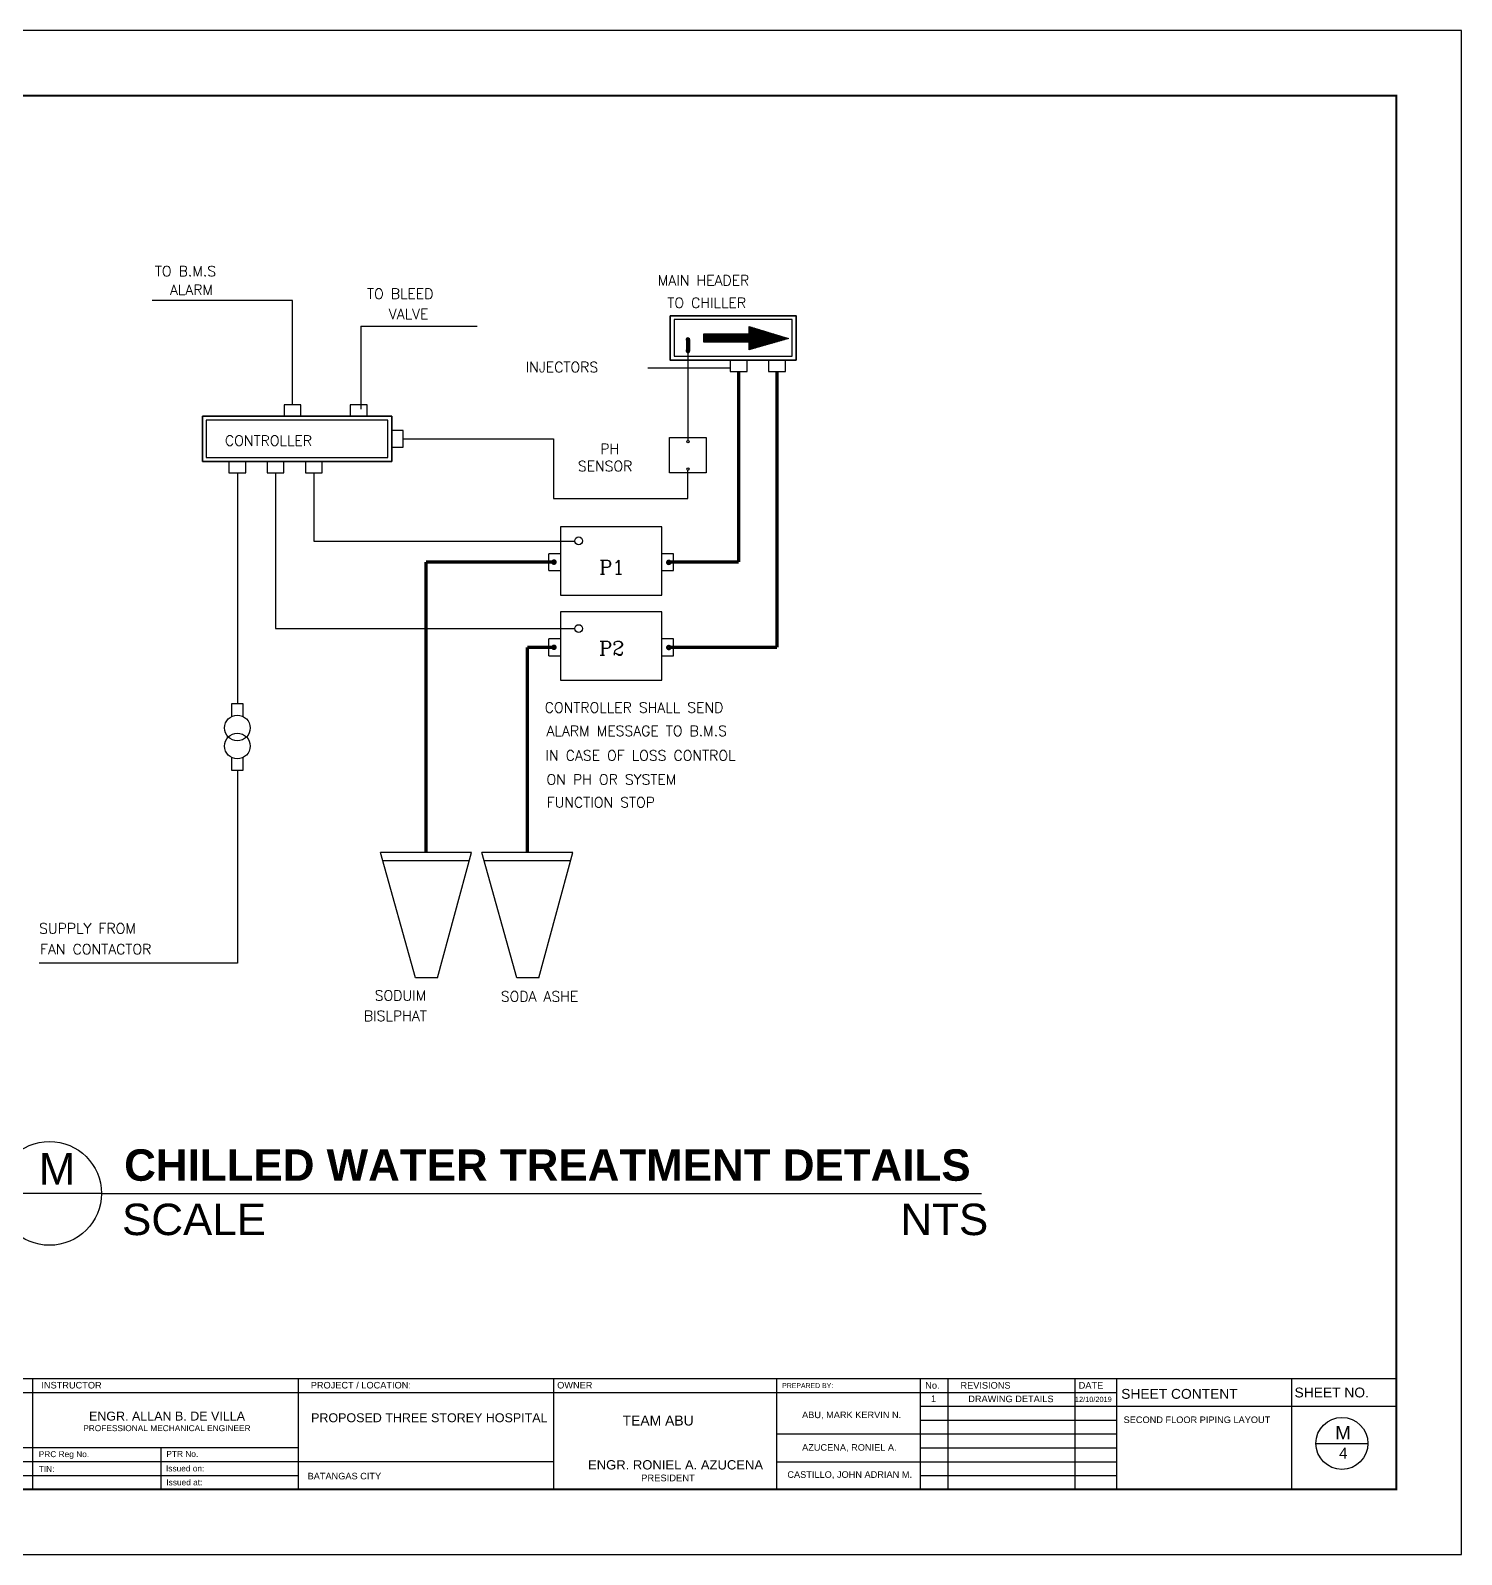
# Model space of a CAD drawing. Header units: millimetres. Extents: x 0 to 27402, y -2 to 21839.
# Drawn here: x 147 to 213.1, y -1.4 to 69 of the extents above; entities that cross this region are included whole.
import ezdxf

# ---------------------------------------------------------------- set-up
doc = ezdxf.new("R2010")
doc.units = ezdxf.units.MM
doc.linetypes.add('CENTER', pattern=[50.8, 31.75, -6.35, 6.35, -6.35])
for name, color, linetype in [('.1', 1, 'Continuous'), ('CENTER', 1, 'CENTER'), ('DUCT', 7, 'Continuous'), ('SHEET', 3, 'Continuous'), ('text', 7, 'Continuous')]:
    doc.layers.add(name, color=color, linetype=linetype)
for name, color, linetype, lineweight in [('2', 2, 'Continuous', 25), ('3', 3, 'Continuous', 25), ('5', 5, 'Continuous', 35), ('WALL', 4, 'Continuous', 30)]:
    doc.layers.add(name, color=color, linetype=linetype, lineweight=lineweight)
doc.styles.add('arial', font='arial.ttf')
doc.styles.add('ROMANT', font='romanc.shx')

# ---------------------------------------------------------------- blocks, each defined once
blk = doc.blocks.new('*X9')
at = {"color": 0}
for p, q in [((-51739.257, 41662.372), (-51739.238, 41662.39)), ((-51738.742, 41661.869), (-51739.257, 41662.384)), ((-51739.257, 41662.336), (-51739.212, 41662.382)), ((-51739.257, 41662.301), (-51739.185, 41662.373)), ((-51739.257, 41662.265), (-51739.158, 41662.365)), ((-51739.257, 41662.23), (-51739.131, 41662.357)), ((-51738.769, 41661.861), (-51739.257, 41662.349)), ((-51739.257, 41662.195), (-51739.104, 41662.348)), ((-51739.257, 41662.159), (-51739.077, 41662.34)), ((-51739.257, 41662.124), (-51739.05, 41662.331)), ((-51739.257, 41662.089), (-51739.023, 41662.323)), ((-51739.257, 41662.053), (-51738.996, 41662.315)), ((-51738.797, 41661.853), (-51739.257, 41662.314)), ((-51739.257, 41662.018), (-51738.969, 41662.306)), ((-51738.714, 41661.877), (-51739.223, 41662.385)), ((-51738.687, 41661.885), (-51739.171, 41662.369)), ((-51738.659, 41661.893), (-51739.12, 41662.353)), ((-51738.632, 41661.9), (-51739.069, 41662.337)), ((-51738.604, 41661.908), (-51739.017, 41662.321)), ((-51738.577, 41661.916), (-51738.966, 41662.306)), ((-51740.558, 41661.955), (-51740.343, 41662.17)), ((-51740.558, 41661.99), (-51740.378, 41662.17)), ((-51740.558, 41662.026), (-51740.414, 41662.17)), ((-51740.558, 41662.061), (-51740.449, 41662.17)), ((-51740.558, 41662.096), (-51740.484, 41662.17)), ((-51740.558, 41662.132), (-51740.52, 41662.17)), ((-51740.558, 41662.167), (-51740.555, 41662.17)), ((-51740.341, 41661.948), (-51740.558, 41662.165)), ((-51740.377, 41661.948), (-51740.558, 41662.129)), ((-51740.412, 41661.948), (-51740.558, 41662.094)), ((-51740.447, 41661.948), (-51740.558, 41662.058)), ((-51740.483, 41661.948), (-51740.558, 41662.023)), ((-51740.518, 41661.948), (-51740.558, 41661.988)), ((-51740.553, 41661.948), (-51740.558, 41661.952)), ((-51740.529, 41661.948), (-51740.308, 41662.17)), ((-51740.306, 41661.948), (-51740.527, 41662.17)), ((-51740.494, 41661.948), (-51740.272, 41662.17)), ((-51740.27, 41661.948), (-51740.492, 41662.17)), ((-51740.458, 41661.948), (-51740.237, 41662.17)), ((-51740.235, 41661.948), (-51740.456, 41662.17)), ((-51740.423, 41661.948), (-51740.202, 41662.17)), ((-51740.2, 41661.948), (-51740.421, 41662.17)), ((-51740.388, 41661.948), (-51740.166, 41662.17)), ((-51740.164, 41661.948), (-51740.386, 41662.17)), ((-51740.352, 41661.948), (-51740.131, 41662.17)), ((-51740.129, 41661.948), (-51740.35, 41662.17)), ((-51740.317, 41661.948), (-51740.095, 41662.17)), ((-51740.094, 41661.948), (-51740.315, 41662.17)), ((-51740.281, 41661.948), (-51740.06, 41662.17)), ((-51740.058, 41661.948), (-51740.28, 41662.17)), ((-51740.246, 41661.948), (-51740.025, 41662.17)), ((-51740.023, 41661.948), (-51740.244, 41662.17)), ((-51740.211, 41661.948), (-51739.989, 41662.17)), ((-51739.988, 41661.948), (-51740.209, 41662.17)), ((-51740.175, 41661.948), (-51739.954, 41662.17)), ((-51739.952, 41661.948), (-51740.174, 41662.17)), ((-51740.14, 41661.948), (-51739.919, 41662.17)), ((-51739.917, 41661.948), (-51740.138, 41662.17)), ((-51740.105, 41661.948), (-51739.883, 41662.17)), ((-51739.882, 41661.948), (-51740.103, 41662.17)), ((-51740.069, 41661.948), (-51739.848, 41662.17)), ((-51739.846, 41661.948), (-51740.068, 41662.17)), ((-51740.034, 41661.948), (-51739.813, 41662.17)), ((-51739.811, 41661.948), (-51740.032, 41662.17)), ((-51739.999, 41661.948), (-51739.777, 41662.17)), ((-51739.775, 41661.948), (-51739.997, 41662.17)), ((-51739.963, 41661.948), (-51739.742, 41662.17)), ((-51739.74, 41661.948), (-51739.961, 41662.17)), ((-51739.928, 41661.948), (-51739.707, 41662.17)), ((-51739.705, 41661.948), (-51739.926, 41662.17)), ((-51739.893, 41661.948), (-51739.671, 41662.17)), ((-51739.669, 41661.948), (-51739.891, 41662.17)), ((-51739.857, 41661.948), (-51739.636, 41662.17)), ((-51739.634, 41661.948), (-51739.855, 41662.17)), ((-51739.822, 41661.948), (-51739.6, 41662.17)), ((-51739.599, 41661.948), (-51739.82, 41662.17)), ((-51739.787, 41661.948), (-51739.565, 41662.17)), ((-51739.563, 41661.948), (-51739.785, 41662.17)), ((-51739.751, 41661.948), (-51739.53, 41662.17)), ((-51739.528, 41661.948), (-51739.749, 41662.17)), ((-51739.716, 41661.948), (-51739.494, 41662.17)), ((-51739.493, 41661.948), (-51739.714, 41662.17)), ((-51739.68, 41661.948), (-51739.459, 41662.17)), ((-51739.457, 41661.948), (-51739.679, 41662.17)), ((-51739.645, 41661.948), (-51739.424, 41662.17)), ((-51739.422, 41661.948), (-51739.643, 41662.17)), ((-51739.61, 41661.948), (-51739.388, 41662.17)), ((-51739.387, 41661.948), (-51739.608, 41662.17)), ((-51739.574, 41661.948), (-51739.353, 41662.17)), ((-51739.351, 41661.948), (-51739.573, 41662.17)), ((-51739.539, 41661.948), (-51739.318, 41662.17)), ((-51739.316, 41661.948), (-51739.537, 41662.17)), ((-51739.504, 41661.948), (-51739.282, 41662.17)), ((-51739.281, 41661.948), (-51739.502, 41662.17)), ((-51739.468, 41661.948), (-51739.257, 41662.159)), ((-51739.257, 41661.96), (-51739.467, 41662.17)), ((-51739.433, 41661.948), (-51739.257, 41662.124)), ((-51739.257, 41661.996), (-51739.431, 41662.17)), ((-51739.398, 41661.948), (-51739.257, 41662.089)), ((-51739.257, 41662.031), (-51739.396, 41662.17)), ((-51739.362, 41661.948), (-51739.257, 41662.053)), ((-51739.257, 41662.066), (-51739.36, 41662.17)), ((-51739.327, 41661.948), (-51739.257, 41662.018)), ((-51739.257, 41662.102), (-51739.325, 41662.17)), ((-51739.292, 41661.948), (-51739.257, 41661.983)), ((-51739.257, 41662.137), (-51739.29, 41662.17)), ((-51739.257, 41661.983), (-51738.942, 41662.298)), ((-51739.257, 41661.947), (-51738.915, 41662.29)), ((-51739.257, 41661.912), (-51738.888, 41662.281)), ((-51738.824, 41661.845), (-51739.257, 41662.278)), ((-51739.257, 41661.877), (-51738.861, 41662.273)), ((-51739.257, 41661.841), (-51738.834, 41662.264)), ((-51739.257, 41661.806), (-51738.807, 41662.256)), ((-51739.257, 41661.77), (-51738.78, 41662.248)), ((-51738.852, 41661.838), (-51739.257, 41662.243)), ((-51739.257, 41661.735), (-51738.753, 41662.239)), ((-51738.879, 41661.83), (-51739.257, 41662.208)), ((-51738.907, 41661.822), (-51739.257, 41662.172)), ((-51738.934, 41661.814), (-51739.257, 41662.137)), ((-51738.962, 41661.806), (-51739.257, 41662.102)), ((-51738.989, 41661.798), (-51739.257, 41662.066)), ((-51739.017, 41661.79), (-51739.257, 41662.031)), ((-51739.044, 41661.783), (-51739.257, 41661.996)), ((-51739.072, 41661.775), (-51739.257, 41661.96)), ((-51739.099, 41661.767), (-51739.257, 41661.925)), ((-51739.127, 41661.759), (-51739.257, 41661.889)), ((-51739.226, 41661.731), (-51738.726, 41662.231)), ((-51739.177, 41661.745), (-51738.699, 41662.223)), ((-51739.127, 41661.759), (-51738.672, 41662.214)), ((-51739.078, 41661.773), (-51738.645, 41662.206)), ((-51739.028, 41661.787), (-51738.618, 41662.197)), ((-51738.979, 41661.801), (-51738.591, 41662.189)), ((-51738.929, 41661.815), (-51738.564, 41662.181)), ((-51738.549, 41661.924), (-51738.915, 41662.29)), ((-51738.88, 41661.829), (-51738.537, 41662.172)), ((-51738.522, 41661.932), (-51738.863, 41662.274)), ((-51738.83, 41661.844), (-51738.51, 41662.164)), ((-51738.494, 41661.94), (-51738.812, 41662.258)), ((-51738.781, 41661.858), (-51738.483, 41662.155)), ((-51738.467, 41661.947), (-51738.761, 41662.242)), ((-51738.732, 41661.872), (-51738.456, 41662.147)), ((-51738.439, 41661.955), (-51738.71, 41662.226)), ((-51738.682, 41661.886), (-51738.429, 41662.139)), ((-51738.412, 41661.963), (-51738.658, 41662.21)), ((-51738.633, 41661.9), (-51738.402, 41662.13)), ((-51738.384, 41661.971), (-51738.607, 41662.194)), ((-51738.583, 41661.914), (-51738.375, 41662.122)), ((-51738.357, 41661.979), (-51738.556, 41662.178)), ((-51738.534, 41661.928), (-51738.348, 41662.114)), ((-51738.329, 41661.987), (-51738.504, 41662.162)), ((-51738.484, 41661.942), (-51738.321, 41662.105)), ((-51738.302, 41661.995), (-51738.453, 41662.146)), ((-51738.435, 41661.957), (-51738.294, 41662.097)), ((-51738.274, 41662.002), (-51738.402, 41662.13)), ((-51738.385, 41661.971), (-51738.268, 41662.088)), ((-51738.247, 41662.01), (-51738.35, 41662.114)), ((-51738.336, 41661.985), (-51738.241, 41662.08)), ((-51738.219, 41662.018), (-51738.299, 41662.098)), ((-51738.286, 41661.999), (-51738.214, 41662.072)), ((-51738.192, 41662.026), (-51738.248, 41662.082)), ((-51738.237, 41662.013), (-51738.187, 41662.063)), ((-51738.164, 41662.034), (-51738.196, 41662.066)), ((-51738.187, 41662.027), (-51738.16, 41662.055)), ((-51738.137, 41662.042), (-51738.145, 41662.05)), ((-51738.138, 41662.041), (-51738.133, 41662.046)), ((-51739.154, 41661.751), (-51739.257, 41661.854)), ((-51739.182, 41661.743), (-51739.257, 41661.819)), ((-51739.209, 41661.735), (-51739.257, 41661.783)), ((-51739.237, 41661.728), (-51739.257, 41661.748))]:
    blk.add_line(p, q, dxfattribs=at)
blk = doc.blocks.new('*X10')
at = {"color": 0}
for p, q in [((-51736.693, 41662.922), (-51736.644, 41662.972)), ((-51736.693, 41662.924), (-51736.645, 41662.972)), ((-51736.693, 41662.926), (-51736.647, 41662.972)), ((-51736.693, 41662.928), (-51736.649, 41662.972)), ((-51736.693, 41662.929), (-51736.651, 41662.972)), ((-51736.693, 41662.915), (-51736.638, 41662.971)), ((-51736.693, 41662.917), (-51736.639, 41662.971)), ((-51736.693, 41662.919), (-51736.641, 41662.971)), ((-51736.693, 41662.92), (-51736.642, 41662.971)), ((-51736.693, 41662.931), (-51736.653, 41662.971)), ((-51736.693, 41662.912), (-51736.635, 41662.97)), ((-51736.693, 41662.913), (-51736.636, 41662.97)), ((-51736.693, 41662.908), (-51736.632, 41662.969)), ((-51736.693, 41662.91), (-51736.633, 41662.969)), ((-51736.693, 41662.905), (-51736.63, 41662.968)), ((-51736.693, 41662.906), (-51736.631, 41662.968)), ((-51736.693, 41662.901), (-51736.627, 41662.967)), ((-51736.693, 41662.903), (-51736.628, 41662.967)), ((-51736.693, 41662.897), (-51736.625, 41662.966)), ((-51736.693, 41662.899), (-51736.626, 41662.966)), ((-51736.693, 41662.896), (-51736.624, 41662.965)), ((-51736.693, 41662.894), (-51736.623, 41662.964)), ((-51736.693, 41662.89), (-51736.621, 41662.963)), ((-51736.693, 41662.892), (-51736.622, 41662.963)), ((-51736.693, 41662.889), (-51736.62, 41662.962)), ((-51736.693, 41662.887), (-51736.619, 41662.961)), ((-51736.693, 41662.883), (-51736.617, 41662.96)), ((-51736.693, 41662.885), (-51736.618, 41662.96)), ((-51736.693, 41662.882), (-51736.616, 41662.959)), ((-51736.693, 41662.88), (-51736.615, 41662.958)), ((-51736.693, 41662.878), (-51736.614, 41662.957)), ((-51736.693, 41662.876), (-51736.613, 41662.956)), ((-51736.693, 41662.874), (-51736.613, 41662.955)), ((-51736.693, 41662.873), (-51736.612, 41662.954)), ((-51736.693, 41662.871), (-51736.611, 41662.953)), ((-51736.693, 41662.869), (-51736.61, 41662.952)), ((-51736.693, 41662.867), (-51736.61, 41662.951)), ((-51736.693, 41662.866), (-51736.609, 41662.95)), ((-51736.693, 41662.864), (-51736.608, 41662.949)), ((-51736.693, 41662.862), (-51736.608, 41662.947)), ((-51736.693, 41662.86), (-51736.607, 41662.946)), ((-51736.693, 41662.859), (-51736.606, 41662.945)), ((-51736.693, 41662.857), (-51736.606, 41662.944)), ((-51736.693, 41662.855), (-51736.605, 41662.943)), ((-51736.693, 41662.853), (-51736.605, 41662.941)), ((-51736.693, 41662.851), (-51736.604, 41662.94)), ((-51736.693, 41662.85), (-51736.604, 41662.939)), ((-51736.693, 41662.848), (-51736.604, 41662.937)), ((-51736.693, 41662.846), (-51736.603, 41662.936)), ((-51736.693, 41662.844), (-51736.603, 41662.934)), ((-51736.693, 41662.843), (-51736.603, 41662.933)), ((-51736.602, 41662.843), (-51736.693, 41662.933)), ((-51736.693, 41662.841), (-51736.603, 41662.931)), ((-51736.602, 41662.841), (-51736.693, 41662.931)), ((-51736.693, 41662.839), (-51736.603, 41662.93)), ((-51736.602, 41662.839), (-51736.693, 41662.93)), ((-51736.693, 41662.837), (-51736.602, 41662.928)), ((-51736.602, 41662.837), (-51736.693, 41662.928)), ((-51736.693, 41662.836), (-51736.602, 41662.926)), ((-51736.602, 41662.836), (-51736.693, 41662.926)), ((-51736.602, 41662.834), (-51736.693, 41662.925)), ((-51736.693, 41662.834), (-51736.602, 41662.924)), ((-51736.693, 41662.832), (-51736.602, 41662.923)), ((-51736.602, 41662.832), (-51736.693, 41662.923)), ((-51736.693, 41662.83), (-51736.602, 41662.921)), ((-51736.602, 41662.83), (-51736.693, 41662.921)), ((-51736.693, 41662.829), (-51736.602, 41662.919)), ((-51736.602, 41662.829), (-51736.693, 41662.919)), ((-51736.693, 41662.827), (-51736.602, 41662.917)), ((-51736.602, 41662.827), (-51736.693, 41662.917)), ((-51736.693, 41662.825), (-51736.602, 41662.916)), ((-51736.602, 41662.825), (-51736.693, 41662.916)), ((-51736.693, 41662.823), (-51736.602, 41662.914)), ((-51736.602, 41662.823), (-51736.693, 41662.914)), ((-51736.693, 41662.821), (-51736.602, 41662.912)), ((-51736.602, 41662.822), (-51736.693, 41662.912)), ((-51736.693, 41662.82), (-51736.602, 41662.91)), ((-51736.602, 41662.82), (-51736.693, 41662.91)), ((-51736.602, 41662.818), (-51736.693, 41662.909)), ((-51736.693, 41662.818), (-51736.602, 41662.908)), ((-51736.693, 41662.816), (-51736.602, 41662.907)), ((-51736.602, 41662.816), (-51736.693, 41662.907)), ((-51736.693, 41662.814), (-51736.602, 41662.905)), ((-51736.602, 41662.815), (-51736.693, 41662.905)), ((-51736.693, 41662.813), (-51736.602, 41662.903)), ((-51736.602, 41662.813), (-51736.693, 41662.903)), ((-51736.602, 41662.811), (-51736.693, 41662.902)), ((-51736.693, 41662.811), (-51736.602, 41662.901)), ((-51736.693, 41662.809), (-51736.602, 41662.9)), ((-51736.602, 41662.809), (-51736.693, 41662.9)), ((-51736.693, 41662.807), (-51736.602, 41662.898)), ((-51736.602, 41662.807), (-51736.693, 41662.898)), ((-51736.693, 41662.806), (-51736.602, 41662.896)), ((-51736.602, 41662.806), (-51736.693, 41662.896)), ((-51736.693, 41662.804), (-51736.602, 41662.894)), ((-51736.602, 41662.804), (-51736.693, 41662.894)), ((-51736.693, 41662.802), (-51736.602, 41662.893)), ((-51736.602, 41662.802), (-51736.693, 41662.893)), ((-51736.693, 41662.8), (-51736.602, 41662.891)), ((-51736.602, 41662.8), (-51736.693, 41662.891)), ((-51736.693, 41662.798), (-51736.602, 41662.889)), ((-51736.602, 41662.799), (-51736.693, 41662.889)), ((-51736.693, 41662.797), (-51736.602, 41662.887)), ((-51736.602, 41662.797), (-51736.693, 41662.887)), ((-51736.602, 41662.795), (-51736.693, 41662.886)), ((-51736.693, 41662.795), (-51736.602, 41662.885)), ((-51736.693, 41662.793), (-51736.602, 41662.884)), ((-51736.602, 41662.793), (-51736.693, 41662.884)), ((-51736.693, 41662.791), (-51736.602, 41662.882)), ((-51736.602, 41662.792), (-51736.693, 41662.882)), ((-51736.693, 41662.79), (-51736.602, 41662.88)), ((-51736.602, 41662.79), (-51736.693, 41662.88)), ((-51736.602, 41662.788), (-51736.693, 41662.879)), ((-51736.693, 41662.788), (-51736.602, 41662.878)), ((-51736.693, 41662.786), (-51736.602, 41662.877)), ((-51736.602, 41662.786), (-51736.693, 41662.877)), ((-51736.693, 41662.784), (-51736.602, 41662.875)), ((-51736.602, 41662.784), (-51736.693, 41662.875)), ((-51736.693, 41662.783), (-51736.602, 41662.873)), ((-51736.602, 41662.783), (-51736.693, 41662.873)), ((-51736.693, 41662.781), (-51736.602, 41662.871)), ((-51736.602, 41662.781), (-51736.693, 41662.871)), ((-51736.693, 41662.779), (-51736.602, 41662.87)), ((-51736.602, 41662.779), (-51736.693, 41662.87)), ((-51736.693, 41662.777), (-51736.602, 41662.868)), ((-51736.602, 41662.777), (-51736.693, 41662.868)), ((-51736.693, 41662.775), (-51736.602, 41662.866)), ((-51736.602, 41662.776), (-51736.693, 41662.866)), ((-51736.693, 41662.774), (-51736.602, 41662.864)), ((-51736.602, 41662.774), (-51736.693, 41662.864)), ((-51736.602, 41662.772), (-51736.693, 41662.863)), ((-51736.693, 41662.772), (-51736.602, 41662.862)), ((-51736.693, 41662.77), (-51736.602, 41662.861)), ((-51736.602, 41662.77), (-51736.693, 41662.861)), ((-51736.693, 41662.768), (-51736.602, 41662.859)), ((-51736.602, 41662.769), (-51736.693, 41662.859)), ((-51736.693, 41662.767), (-51736.602, 41662.857)), ((-51736.602, 41662.767), (-51736.693, 41662.857)), ((-51736.602, 41662.765), (-51736.693, 41662.856)), ((-51736.693, 41662.765), (-51736.602, 41662.855)), ((-51736.693, 41662.763), (-51736.602, 41662.854)), ((-51736.602, 41662.763), (-51736.693, 41662.854)), ((-51736.693, 41662.761), (-51736.602, 41662.852)), ((-51736.602, 41662.761), (-51736.693, 41662.852)), ((-51736.693, 41662.76), (-51736.602, 41662.85)), ((-51736.602, 41662.76), (-51736.693, 41662.85)), ((-51736.693, 41662.758), (-51736.602, 41662.848)), ((-51736.602, 41662.758), (-51736.693, 41662.848)), ((-51736.693, 41662.756), (-51736.602, 41662.847)), ((-51736.602, 41662.756), (-51736.693, 41662.847)), ((-51736.693, 41662.754), (-51736.602, 41662.845)), ((-51736.602, 41662.754), (-51736.693, 41662.845)), ((-51736.693, 41662.752), (-51736.602, 41662.843)), ((-51736.602, 41662.753), (-51736.693, 41662.843)), ((-51736.693, 41662.751), (-51736.602, 41662.841)), ((-51736.602, 41662.751), (-51736.693, 41662.841)), ((-51736.693, 41662.749), (-51736.602, 41662.84)), ((-51736.602, 41662.749), (-51736.693, 41662.84)), ((-51736.693, 41662.747), (-51736.602, 41662.838)), ((-51736.602, 41662.747), (-51736.693, 41662.838)), ((-51736.693, 41662.745), (-51736.602, 41662.836)), ((-51736.602, 41662.746), (-51736.693, 41662.836)), ((-51736.693, 41662.744), (-51736.602, 41662.834)), ((-51736.602, 41662.744), (-51736.693, 41662.834)), ((-51736.602, 41662.742), (-51736.693, 41662.833)), ((-51736.693, 41662.742), (-51736.602, 41662.832)), ((-51736.693, 41662.74), (-51736.602, 41662.831)), ((-51736.602, 41662.74), (-51736.693, 41662.831)), ((-51736.693, 41662.738), (-51736.602, 41662.829)), ((-51736.602, 41662.738), (-51736.693, 41662.829)), ((-51736.693, 41662.737), (-51736.602, 41662.827)), ((-51736.602, 41662.737), (-51736.693, 41662.827)), ((-51736.602, 41662.735), (-51736.693, 41662.826)), ((-51736.693, 41662.735), (-51736.602, 41662.825)), ((-51736.693, 41662.733), (-51736.602, 41662.824)), ((-51736.602, 41662.733), (-51736.693, 41662.824)), ((-51736.693, 41662.731), (-51736.602, 41662.822)), ((-51736.602, 41662.731), (-51736.693, 41662.822)), ((-51736.693, 41662.73), (-51736.602, 41662.82)), ((-51736.602, 41662.73), (-51736.693, 41662.82)), ((-51736.693, 41662.728), (-51736.602, 41662.818)), ((-51736.602, 41662.728), (-51736.693, 41662.818)), ((-51736.693, 41662.726), (-51736.602, 41662.817)), ((-51736.602, 41662.726), (-51736.693, 41662.817)), ((-51736.693, 41662.724), (-51736.602, 41662.815)), ((-51736.602, 41662.724), (-51736.693, 41662.815)), ((-51736.693, 41662.722), (-51736.602, 41662.813)), ((-51736.602, 41662.723), (-51736.693, 41662.813)), ((-51736.693, 41662.721), (-51736.602, 41662.811)), ((-51736.602, 41662.721), (-51736.693, 41662.811)), ((-51736.602, 41662.719), (-51736.693, 41662.81)), ((-51736.693, 41662.719), (-51736.602, 41662.809)), ((-51736.693, 41662.717), (-51736.602, 41662.808)), ((-51736.602, 41662.717), (-51736.693, 41662.808)), ((-51736.693, 41662.715), (-51736.602, 41662.806)), ((-51736.602, 41662.716), (-51736.693, 41662.806)), ((-51736.693, 41662.714), (-51736.602, 41662.804)), ((-51736.602, 41662.714), (-51736.693, 41662.804)), ((-51736.602, 41662.712), (-51736.693, 41662.803)), ((-51736.693, 41662.712), (-51736.602, 41662.802)), ((-51736.693, 41662.71), (-51736.602, 41662.801)), ((-51736.602, 41662.71), (-51736.693, 41662.801)), ((-51736.693, 41662.708), (-51736.602, 41662.799)), ((-51736.602, 41662.708), (-51736.693, 41662.799)), ((-51736.693, 41662.707), (-51736.602, 41662.797)), ((-51736.602, 41662.707), (-51736.693, 41662.797)), ((-51736.693, 41662.705), (-51736.602, 41662.795)), ((-51736.602, 41662.705), (-51736.693, 41662.795)), ((-51736.693, 41662.703), (-51736.602, 41662.794)), ((-51736.602, 41662.703), (-51736.693, 41662.794)), ((-51736.693, 41662.701), (-51736.602, 41662.792)), ((-51736.602, 41662.701), (-51736.693, 41662.792)), ((-51736.693, 41662.699), (-51736.602, 41662.79)), ((-51736.602, 41662.7), (-51736.693, 41662.79)), ((-51736.693, 41662.698), (-51736.602, 41662.788)), ((-51736.602, 41662.698), (-51736.693, 41662.788)), ((-51736.602, 41662.696), (-51736.693, 41662.787)), ((-51736.693, 41662.696), (-51736.602, 41662.786)), ((-51736.693, 41662.694), (-51736.602, 41662.785)), ((-51736.602, 41662.694), (-51736.693, 41662.785)), ((-51736.693, 41662.692), (-51736.602, 41662.783)), ((-51736.602, 41662.693), (-51736.693, 41662.783)), ((-51736.693, 41662.691), (-51736.602, 41662.781)), ((-51736.602, 41662.691), (-51736.693, 41662.781)), ((-51736.602, 41662.689), (-51736.693, 41662.78)), ((-51736.693, 41662.689), (-51736.602, 41662.779)), ((-51736.693, 41662.687), (-51736.602, 41662.778)), ((-51736.602, 41662.687), (-51736.693, 41662.778)), ((-51736.693, 41662.685), (-51736.602, 41662.776)), ((-51736.602, 41662.685), (-51736.693, 41662.776)), ((-51736.693, 41662.684), (-51736.602, 41662.774)), ((-51736.602, 41662.684), (-51736.693, 41662.774)), ((-51736.693, 41662.682), (-51736.602, 41662.772)), ((-51736.602, 41662.682), (-51736.693, 41662.772)), ((-51736.693, 41662.68), (-51736.602, 41662.771)), ((-51736.602, 41662.68), (-51736.693, 41662.771)), ((-51736.693, 41662.678), (-51736.602, 41662.769)), ((-51736.602, 41662.678), (-51736.693, 41662.769)), ((-51736.693, 41662.676), (-51736.602, 41662.767)), ((-51736.602, 41662.677), (-51736.693, 41662.767)), ((-51736.693, 41662.675), (-51736.602, 41662.765)), ((-51736.602, 41662.675), (-51736.693, 41662.765)), ((-51736.602, 41662.673), (-51736.693, 41662.764)), ((-51736.693, 41662.673), (-51736.602, 41662.763)), ((-51736.693, 41662.671), (-51736.602, 41662.762)), ((-51736.602, 41662.671), (-51736.693, 41662.762)), ((-51736.693, 41662.669), (-51736.602, 41662.76)), ((-51736.602, 41662.67), (-51736.693, 41662.76)), ((-51736.693, 41662.668), (-51736.602, 41662.758)), ((-51736.602, 41662.668), (-51736.693, 41662.758)), ((-51736.602, 41662.666), (-51736.693, 41662.757)), ((-51736.693, 41662.666), (-51736.602, 41662.756)), ((-51736.693, 41662.664), (-51736.602, 41662.755)), ((-51736.602, 41662.664), (-51736.693, 41662.755)), ((-51736.693, 41662.662), (-51736.602, 41662.753)), ((-51736.602, 41662.662), (-51736.693, 41662.753)), ((-51736.693, 41662.661), (-51736.602, 41662.751)), ((-51736.602, 41662.661), (-51736.693, 41662.751)), ((-51736.693, 41662.659), (-51736.602, 41662.749)), ((-51736.602, 41662.659), (-51736.693, 41662.749)), ((-51736.693, 41662.657), (-51736.602, 41662.748)), ((-51736.602, 41662.657), (-51736.693, 41662.748)), ((-51736.693, 41662.655), (-51736.602, 41662.746)), ((-51736.602, 41662.655), (-51736.693, 41662.746)), ((-51736.693, 41662.653), (-51736.602, 41662.744)), ((-51736.602, 41662.654), (-51736.693, 41662.744)), ((-51736.602, 41662.652), (-51736.693, 41662.742)), ((-51736.692, 41662.933), (-51736.655, 41662.971)), ((-51736.692, 41662.935), (-51736.657, 41662.971)), ((-51736.692, 41662.938), (-51736.659, 41662.97)), ((-51736.602, 41662.848), (-51736.692, 41662.937)), ((-51736.602, 41662.846), (-51736.692, 41662.936)), ((-51736.602, 41662.845), (-51736.692, 41662.934)), ((-51736.691, 41662.94), (-51736.662, 41662.97)), ((-51736.602, 41662.852), (-51736.691, 41662.94)), ((-51736.602, 41662.85), (-51736.691, 41662.939)), ((-51736.69, 41662.943), (-51736.664, 41662.969)), ((-51736.602, 41662.855), (-51736.69, 41662.943)), ((-51736.602, 41662.853), (-51736.69, 41662.941)), ((-51736.602, 41662.859), (-51736.689, 41662.945)), ((-51736.602, 41662.857), (-51736.689, 41662.944)), ((-51736.688, 41662.946), (-51736.667, 41662.967)), ((-51736.602, 41662.862), (-51736.688, 41662.948)), ((-51736.602, 41662.86), (-51736.688, 41662.946)), ((-51736.602, 41662.864), (-51736.687, 41662.949)), ((-51736.686, 41662.95), (-51736.671, 41662.965)), ((-51736.602, 41662.868), (-51736.686, 41662.951)), ((-51736.602, 41662.866), (-51736.686, 41662.95)), ((-51736.602, 41662.869), (-51736.685, 41662.952)), ((-51736.602, 41662.873), (-51736.684, 41662.954)), ((-51736.602, 41662.871), (-51736.684, 41662.953)), ((-51736.602, 41662.875), (-51736.683, 41662.955)), ((-51736.602, 41662.876), (-51736.682, 41662.956)), ((-51736.602, 41662.878), (-51736.681, 41662.957)), ((-51736.602, 41662.88), (-51736.68, 41662.958)), ((-51736.602, 41662.883), (-51736.679, 41662.96)), ((-51736.602, 41662.882), (-51736.679, 41662.959)), ((-51736.602, 41662.885), (-51736.678, 41662.96)), ((-51736.602, 41662.887), (-51736.677, 41662.961)), ((-51736.602, 41662.889), (-51736.676, 41662.962)), ((-51736.602, 41662.891), (-51736.675, 41662.963)), ((-51736.602, 41662.892), (-51736.674, 41662.964)), ((-51736.602, 41662.894), (-51736.673, 41662.964)), ((-51736.602, 41662.896), (-51736.672, 41662.965)), ((-51736.602, 41662.898), (-51736.67, 41662.966)), ((-51736.602, 41662.899), (-51736.669, 41662.966)), ((-51736.602, 41662.901), (-51736.668, 41662.967)), ((-51736.602, 41662.903), (-51736.667, 41662.967)), ((-51736.602, 41662.905), (-51736.666, 41662.968)), ((-51736.602, 41662.906), (-51736.664, 41662.968)), ((-51736.602, 41662.908), (-51736.663, 41662.969)), ((-51736.602, 41662.91), (-51736.662, 41662.969)), ((-51736.602, 41662.912), (-51736.661, 41662.97)), ((-51736.602, 41662.913), (-51736.659, 41662.97)), ((-51736.602, 41662.915), (-51736.658, 41662.971)), ((-51736.602, 41662.917), (-51736.656, 41662.971)), ((-51736.602, 41662.919), (-51736.655, 41662.971)), ((-51736.602, 41662.921), (-51736.653, 41662.971)), ((-51736.602, 41662.922), (-51736.652, 41662.972)), ((-51736.602, 41662.924), (-51736.65, 41662.972)), ((-51736.602, 41662.926), (-51736.648, 41662.972)), ((-51736.602, 41662.928), (-51736.646, 41662.972)), ((-51736.603, 41662.929), (-51736.645, 41662.972)), ((-51736.603, 41662.931), (-51736.643, 41662.971)), ((-51736.603, 41662.933), (-51736.641, 41662.971)), ((-51736.603, 41662.936), (-51736.638, 41662.971)), ((-51736.604, 41662.938), (-51736.636, 41662.97)), ((-51736.605, 41662.94), (-51736.634, 41662.969)), ((-51736.606, 41662.943), (-51736.631, 41662.968)), ((-51736.607, 41662.946), (-51736.628, 41662.967)), ((-51736.609, 41662.95), (-51736.624, 41662.965)), ((-51736.693, 41662.652), (-51736.602, 41662.742)), ((-51736.693, 41662.65), (-51736.602, 41662.741)), ((-51736.602, 41662.65), (-51736.693, 41662.741)), ((-51736.693, 41662.648), (-51736.602, 41662.739)), ((-51736.602, 41662.648), (-51736.693, 41662.739)), ((-51736.693, 41662.646), (-51736.602, 41662.737)), ((-51736.602, 41662.647), (-51736.693, 41662.737)), ((-51736.693, 41662.645), (-51736.602, 41662.735)), ((-51736.602, 41662.645), (-51736.693, 41662.735)), ((-51736.602, 41662.643), (-51736.693, 41662.734)), ((-51736.693, 41662.643), (-51736.602, 41662.733)), ((-51736.693, 41662.641), (-51736.602, 41662.732)), ((-51736.602, 41662.641), (-51736.693, 41662.732)), ((-51736.693, 41662.639), (-51736.602, 41662.73)), ((-51736.602, 41662.639), (-51736.693, 41662.73)), ((-51736.693, 41662.638), (-51736.602, 41662.728)), ((-51736.602, 41662.638), (-51736.693, 41662.728)), ((-51736.602, 41662.636), (-51736.693, 41662.727)), ((-51736.693, 41662.636), (-51736.602, 41662.726)), ((-51736.693, 41662.634), (-51736.602, 41662.725)), ((-51736.602, 41662.634), (-51736.693, 41662.725)), ((-51736.693, 41662.632), (-51736.602, 41662.723)), ((-51736.602, 41662.632), (-51736.693, 41662.723)), ((-51736.693, 41662.631), (-51736.602, 41662.721)), ((-51736.602, 41662.631), (-51736.693, 41662.721)), ((-51736.693, 41662.629), (-51736.602, 41662.719)), ((-51736.602, 41662.629), (-51736.693, 41662.719)), ((-51736.693, 41662.627), (-51736.602, 41662.718)), ((-51736.602, 41662.627), (-51736.693, 41662.718)), ((-51736.693, 41662.625), (-51736.602, 41662.716)), ((-51736.602, 41662.625), (-51736.693, 41662.716)), ((-51736.693, 41662.623), (-51736.602, 41662.714)), ((-51736.602, 41662.624), (-51736.693, 41662.714)), ((-51736.693, 41662.622), (-51736.602, 41662.712)), ((-51736.602, 41662.622), (-51736.693, 41662.712)), ((-51736.602, 41662.62), (-51736.693, 41662.711)), ((-51736.693, 41662.62), (-51736.602, 41662.71)), ((-51736.693, 41662.618), (-51736.602, 41662.709)), ((-51736.602, 41662.618), (-51736.693, 41662.709)), ((-51736.693, 41662.616), (-51736.602, 41662.707)), ((-51736.602, 41662.617), (-51736.693, 41662.707)), ((-51736.693, 41662.615), (-51736.602, 41662.705)), ((-51736.602, 41662.615), (-51736.693, 41662.705)), ((-51736.602, 41662.613), (-51736.693, 41662.704)), ((-51736.693, 41662.613), (-51736.602, 41662.703)), ((-51736.693, 41662.611), (-51736.602, 41662.702)), ((-51736.602, 41662.611), (-51736.693, 41662.702)), ((-51736.693, 41662.609), (-51736.602, 41662.7)), ((-51736.602, 41662.609), (-51736.693, 41662.7)), ((-51736.693, 41662.608), (-51736.602, 41662.698)), ((-51736.602, 41662.608), (-51736.693, 41662.698)), ((-51736.693, 41662.606), (-51736.602, 41662.696)), ((-51736.602, 41662.606), (-51736.693, 41662.696)), ((-51736.693, 41662.604), (-51736.602, 41662.695)), ((-51736.602, 41662.604), (-51736.693, 41662.695)), ((-51736.693, 41662.602), (-51736.602, 41662.693)), ((-51736.602, 41662.602), (-51736.693, 41662.693)), ((-51736.693, 41662.6), (-51736.602, 41662.691)), ((-51736.602, 41662.601), (-51736.693, 41662.691)), ((-51736.693, 41662.599), (-51736.602, 41662.689)), ((-51736.602, 41662.599), (-51736.693, 41662.689)), ((-51736.602, 41662.597), (-51736.693, 41662.688)), ((-51736.693, 41662.597), (-51736.602, 41662.687)), ((-51736.693, 41662.595), (-51736.602, 41662.686)), ((-51736.602, 41662.595), (-51736.693, 41662.686)), ((-51736.693, 41662.593), (-51736.602, 41662.684)), ((-51736.602, 41662.594), (-51736.693, 41662.684)), ((-51736.693, 41662.592), (-51736.602, 41662.682)), ((-51736.603, 41662.592), (-51736.693, 41662.682)), ((-51736.603, 41662.59), (-51736.693, 41662.681)), ((-51736.693, 41662.59), (-51736.602, 41662.68)), ((-51736.693, 41662.589), (-51736.602, 41662.679)), ((-51736.603, 41662.589), (-51736.693, 41662.679)), ((-51736.603, 41662.587), (-51736.693, 41662.677)), ((-51736.603, 41662.586), (-51736.693, 41662.675)), ((-51736.604, 41662.584), (-51736.693, 41662.673)), ((-51736.604, 41662.583), (-51736.693, 41662.672)), ((-51736.605, 41662.582), (-51736.693, 41662.67)), ((-51736.605, 41662.58), (-51736.693, 41662.668)), ((-51736.606, 41662.579), (-51736.693, 41662.666)), ((-51736.606, 41662.578), (-51736.693, 41662.665)), ((-51736.607, 41662.576), (-51736.693, 41662.663)), ((-51736.607, 41662.575), (-51736.693, 41662.661)), ((-51736.608, 41662.574), (-51736.693, 41662.659)), ((-51736.608, 41662.573), (-51736.693, 41662.658)), ((-51736.609, 41662.572), (-51736.693, 41662.656)), ((-51736.61, 41662.571), (-51736.693, 41662.654)), ((-51736.61, 41662.57), (-51736.693, 41662.652)), ((-51736.611, 41662.569), (-51736.693, 41662.651)), ((-51736.612, 41662.568), (-51736.693, 41662.649)), ((-51736.613, 41662.567), (-51736.693, 41662.647)), ((-51736.613, 41662.566), (-51736.693, 41662.645)), ((-51736.614, 41662.565), (-51736.693, 41662.643)), ((-51736.615, 41662.564), (-51736.693, 41662.642)), ((-51736.616, 41662.563), (-51736.693, 41662.64)), ((-51736.617, 41662.562), (-51736.693, 41662.638)), ((-51736.618, 41662.561), (-51736.693, 41662.636)), ((-51736.619, 41662.56), (-51736.693, 41662.635)), ((-51736.62, 41662.56), (-51736.693, 41662.633)), ((-51736.621, 41662.559), (-51736.693, 41662.631)), ((-51736.622, 41662.558), (-51736.693, 41662.629)), ((-51736.623, 41662.557), (-51736.693, 41662.628)), ((-51736.624, 41662.557), (-51736.693, 41662.626)), ((-51736.625, 41662.556), (-51736.693, 41662.624)), ((-51736.626, 41662.555), (-51736.693, 41662.622)), ((-51736.627, 41662.555), (-51736.693, 41662.62)), ((-51736.629, 41662.554), (-51736.693, 41662.619)), ((-51736.63, 41662.554), (-51736.693, 41662.617)), ((-51736.631, 41662.553), (-51736.693, 41662.615)), ((-51736.632, 41662.553), (-51736.693, 41662.613)), ((-51736.634, 41662.552), (-51736.693, 41662.612)), ((-51736.635, 41662.552), (-51736.693, 41662.61)), ((-51736.636, 41662.551), (-51736.693, 41662.608)), ((-51736.638, 41662.551), (-51736.693, 41662.606)), ((-51736.639, 41662.551), (-51736.693, 41662.605)), ((-51736.641, 41662.551), (-51736.693, 41662.603)), ((-51736.642, 41662.55), (-51736.693, 41662.601)), ((-51736.644, 41662.55), (-51736.693, 41662.599)), ((-51736.646, 41662.55), (-51736.693, 41662.597)), ((-51736.647, 41662.55), (-51736.693, 41662.596)), ((-51736.649, 41662.55), (-51736.693, 41662.594)), ((-51736.651, 41662.55), (-51736.693, 41662.592)), ((-51736.653, 41662.55), (-51736.693, 41662.59)), ((-51736.692, 41662.587), (-51736.602, 41662.677)), ((-51736.692, 41662.586), (-51736.602, 41662.675)), ((-51736.692, 41662.584), (-51736.602, 41662.673)), ((-51736.655, 41662.551), (-51736.692, 41662.588)), ((-51736.657, 41662.551), (-51736.692, 41662.586)), ((-51736.691, 41662.583), (-51736.602, 41662.672)), ((-51736.691, 41662.581), (-51736.602, 41662.67)), ((-51736.659, 41662.552), (-51736.691, 41662.584)), ((-51736.662, 41662.552), (-51736.691, 41662.581)), ((-51736.69, 41662.58), (-51736.602, 41662.668)), ((-51736.69, 41662.579), (-51736.602, 41662.666)), ((-51736.665, 41662.553), (-51736.69, 41662.578)), ((-51736.689, 41662.578), (-51736.602, 41662.665)), ((-51736.689, 41662.576), (-51736.602, 41662.663)), ((-51736.688, 41662.575), (-51736.602, 41662.661)), ((-51736.688, 41662.574), (-51736.602, 41662.659)), ((-51736.668, 41662.555), (-51736.688, 41662.575)), ((-51736.687, 41662.573), (-51736.602, 41662.657)), ((-51736.686, 41662.572), (-51736.602, 41662.656)), ((-51736.686, 41662.571), (-51736.602, 41662.654)), ((-51736.672, 41662.557), (-51736.686, 41662.571)), ((-51736.685, 41662.57), (-51736.602, 41662.652)), ((-51736.684, 41662.569), (-51736.602, 41662.65)), ((-51736.683, 41662.568), (-51736.602, 41662.649)), ((-51736.683, 41662.567), (-51736.602, 41662.647)), ((-51736.682, 41662.566), (-51736.602, 41662.645)), ((-51736.681, 41662.565), (-51736.602, 41662.643)), ((-51736.68, 41662.564), (-51736.602, 41662.642)), ((-51736.679, 41662.563), (-51736.602, 41662.64)), ((-51736.678, 41662.562), (-51736.602, 41662.638)), ((-51736.677, 41662.561), (-51736.602, 41662.636)), ((-51736.677, 41662.56), (-51736.602, 41662.634)), ((-51736.676, 41662.56), (-51736.602, 41662.633)), ((-51736.675, 41662.559), (-51736.602, 41662.631)), ((-51736.673, 41662.558), (-51736.602, 41662.629)), ((-51736.672, 41662.557), (-51736.602, 41662.627)), ((-51736.671, 41662.557), (-51736.602, 41662.626)), ((-51736.67, 41662.556), (-51736.602, 41662.624)), ((-51736.669, 41662.555), (-51736.602, 41662.622)), ((-51736.668, 41662.555), (-51736.602, 41662.62)), ((-51736.667, 41662.554), (-51736.602, 41662.619)), ((-51736.666, 41662.554), (-51736.602, 41662.617)), ((-51736.664, 41662.553), (-51736.602, 41662.615)), ((-51736.663, 41662.553), (-51736.602, 41662.613)), ((-51736.662, 41662.552), (-51736.602, 41662.611)), ((-51736.66, 41662.552), (-51736.602, 41662.61)), ((-51736.659, 41662.551), (-51736.602, 41662.608)), ((-51736.657, 41662.551), (-51736.602, 41662.606)), ((-51736.656, 41662.551), (-51736.602, 41662.604)), ((-51736.654, 41662.551), (-51736.602, 41662.603)), ((-51736.653, 41662.55), (-51736.602, 41662.601)), ((-51736.651, 41662.55), (-51736.602, 41662.599)), ((-51736.65, 41662.55), (-51736.602, 41662.597)), ((-51736.648, 41662.55), (-51736.602, 41662.596)), ((-51736.646, 41662.55), (-51736.602, 41662.594)), ((-51736.644, 41662.55), (-51736.603, 41662.592)), ((-51736.642, 41662.55), (-51736.603, 41662.59)), ((-51736.64, 41662.551), (-51736.603, 41662.588)), ((-51736.638, 41662.551), (-51736.603, 41662.586)), ((-51736.636, 41662.552), (-51736.604, 41662.583)), ((-51736.633, 41662.552), (-51736.605, 41662.581)), ((-51736.63, 41662.554), (-51736.606, 41662.578)), ((-51736.627, 41662.555), (-51736.607, 41662.575)), ((-51736.623, 41662.558), (-51736.61, 41662.57))]:
    blk.add_line(p, q, dxfattribs=at)

msp = doc.modelspace()

# ---------------------------------------------------------------- linework, layer by layer
at = {"layer": '.1', "color": 0}
for p, q in [((213.078, 68.982), (113.802, 68.982)), ((213.078, -1.414), (213.078, 68.982)), ((113.802, -1.414), (213.078, -1.414))]:
    msp.add_line(p, q, dxfattribs=at)
at = {"layer": '.1', "linetype": 'Continuous', "ltscale": 0.5}
msp.add_line((147.075, 6.715), (147.075, 1.595), dxfattribs=at)
for q in [(145.467, 15.268), (190.907, 15.268)]:
    msp.add_line((150.262, 15.268), q)
msp.add_circle((147.864, 15.268), 2.398)
at = {"layer": '2'}
for p, q in [((162.246, 55.32), (167.613, 55.32)), ((162.246, 55.32), (162.246, 51.498)), ((179.32, 53.392), (175.498, 53.392))]:
    msp.add_line(p, q, dxfattribs=at)
for points in [[(176.707, 55.629), (176.707, 53.94), (182.163, 53.94), (182.163, 55.629)], [(163.488, 49.253), (163.488, 50.982), (155.104, 50.982), (155.104, 49.253)]]:
    msp.add_lwpolyline(points, close=True, dxfattribs=at)
at = {"layer": '3'}
for p, q in [((167.346, 31.016), (163.149, 31.016)), ((164.76, 25.22), (163.149, 31.016)), ((165.777, 25.22), (167.346, 31.016)), ((169.448, 25.22), (167.837, 31.016)), ((172.034, 31.016), (167.837, 31.016)), ((170.465, 25.22), (172.034, 31.016)), ((167.243, 30.635), (163.255, 30.635)), ((171.931, 30.635), (167.943, 30.635)), ((165.777, 25.22), (164.76, 25.22)), ((170.465, 25.22), (169.448, 25.22))]:
    msp.add_line(p, q, dxfattribs=at)
for points in [[(178.195, 48.545), (176.505, 48.545), (176.505, 50.179), (178.195, 50.179)], [(171.462, 42.892), (176.15, 42.892), (176.15, 46.051), (171.462, 46.051)], [(171.462, 38.969), (176.15, 38.969), (176.15, 42.129), (171.462, 42.129)]]:
    msp.add_lwpolyline(points, close=True, dxfattribs=at)
at = {"layer": '5'}
for p, q in [((163.667, 51.162), (154.924, 51.162)), ((154.924, 51.162), (154.924, 49.073)), ((163.667, 49.073), (163.667, 51.162)), ((154.924, 49.073), (163.667, 49.073))]:
    msp.add_line(p, q, dxfattribs=at)
msp.add_lwpolyline([(176.528, 55.809), (176.528, 53.761), (182.342, 53.761), (182.342, 55.809)], close=True, dxfattribs=at)
at = {"layer": 'CENTER'}
for points in [[(156.811, 37.291), (156.811, 37.887), (156.27, 37.887), (156.27, 37.291)], [(156.27, 34.81), (156.811, 34.81), (156.811, 35.405)], [(156.27, 35.405), (156.27, 34.81)]]:
    msp.add_lwpolyline(points, dxfattribs=at)
at = {"layer": 'DUCT'}
for p, q in [((159.09, 56.51), (152.601, 56.51)), ((159.09, 51.685), (159.09, 56.51)), ((180.169, 54.95), (178.074, 54.95)), ((178.074, 54.95), (178.074, 54.594)), ((180.169, 55.315), (181.99, 54.749)), ((180.169, 55.315), (180.169, 54.229)), ((180.169, 54.594), (180.169, 54.95)), ((177.278, 54.711), (177.278, 54.18)), ((177.424, 54.708), (177.424, 54.177)), ((178.074, 54.594), (180.169, 54.594)), ((181.99, 54.749), (180.169, 54.229)), ((177.35, 54.104), (177.35, 50.041)), ((179.304, 53.748), (179.304, 53.225)), ((180.08, 53.225), (180.08, 53.748)), ((181.074, 53.748), (181.074, 53.225)), ((181.851, 53.225), (181.851, 53.748)), ((179.304, 53.225), (180.08, 53.225)), ((181.074, 53.225), (181.851, 53.225)), ((158.702, 51.685), (158.702, 51.162)), ((159.478, 51.685), (158.702, 51.685)), ((159.478, 51.162), (159.478, 51.685)), ((162.531, 51.685), (161.755, 51.685)), ((161.755, 51.685), (161.755, 51.162)), ((162.531, 51.162), (162.531, 51.685)), ((158.702, 51.162), (159.478, 51.162)), ((161.755, 51.162), (162.531, 51.162)), ((163.667, 49.729), (163.667, 50.506)), ((164.203, 50.506), (163.68, 50.506)), ((164.203, 49.729), (164.203, 50.506)), ((163.68, 49.729), (164.203, 49.729)), ((156.152, 49.073), (156.152, 48.55)), ((156.928, 48.55), (156.928, 49.073)), ((157.917, 49.073), (157.917, 48.55)), ((158.693, 48.55), (158.693, 49.073)), ((159.687, 49.073), (159.687, 48.55)), ((160.463, 48.55), (160.463, 49.073)), ((177.349, 47.359), (177.349, 48.667)), ((156.152, 48.55), (156.928, 48.55)), ((156.54, 48.55), (156.54, 37.887)), ((157.917, 48.55), (158.693, 48.55)), ((159.687, 48.55), (160.463, 48.55)), ((170.932, 44.039), (170.932, 44.816)), ((171.456, 44.816), (170.932, 44.816)), ((176.689, 44.816), (176.165, 44.816)), ((176.689, 44.039), (176.689, 44.816)), ((170.932, 44.039), (171.456, 44.039)), ((176.165, 44.039), (176.689, 44.039)), ((171.462, 40.875), (170.932, 40.875)), ((170.932, 40.098), (170.932, 40.875)), ((176.689, 40.875), (176.165, 40.875)), ((176.689, 40.098), (176.689, 40.875)), ((170.932, 40.098), (171.462, 40.098)), ((176.165, 40.098), (176.689, 40.098)), ((156.54, 34.81), (156.54, 25.896)), ((156.54, 25.896), (147.391, 25.896))]:
    msp.add_line(p, q, dxfattribs=at)
at = {"layer": 'DUCT', "linetype": 'CENTER'}
for p, q in [((164.203, 50.117), (171.135, 50.117)), ((171.135, 50.117), (171.135, 47.359)), ((158.305, 48.55), (158.305, 41.366)), ((160.075, 48.55), (160.075, 45.397)), ((171.135, 47.359), (177.349, 47.359)), ((160.075, 45.397), (172.123, 45.397)), ((158.305, 41.366), (172.123, 41.366))]:
    msp.add_line(p, q, dxfattribs=at)
at = {"layer": 'DUCT', "const_width": 0.161}
for points in [[(179.692, 53.225), (179.692, 44.428)], [(181.463, 53.225), (181.463, 40.486)], [(165.248, 44.428), (165.248, 31.016)], [(165.248, 44.428), (171.228, 44.428)], [(176.53, 44.428), (179.692, 44.428)], [(169.936, 40.486), (169.936, 31.016)], [(169.936, 40.486), (171.095, 40.486)], [(176.533, 40.486), (181.463, 40.486)]]:
    msp.add_lwpolyline(points, dxfattribs=at)
at = {"layer": 'DUCT', "const_width": 0.124}
for points in [[(171.095, 44.425, 1), (171.228, 44.425, 1)], [(176.4, 44.413, 1), (176.533, 44.413, 1)], [(171.095, 40.491, 1), (171.228, 40.491, 1)], [(176.4, 40.48, 1), (176.533, 40.48, 1)]]:
    msp.add_lwpolyline(points, format="xyb", close=True, dxfattribs=at)
at = {"layer": 'DUCT'}
for centre, radius in [((177.349, 49.985), 0.057), ((177.351, 48.722), 0.057), ((172.302, 45.407), 0.179), ((172.302, 41.357), 0.179), ((156.54, 36.764), 0.593), ((156.54, 35.932), 0.593)]:
    msp.add_circle(centre, radius, dxfattribs=at)
for centre, start, end in [((177.351, 54.711), 357.82815, 180), ((177.351, 54.177), 177.82815, 0)]:
    msp.add_arc(centre, 0.073, start, end, dxfattribs=at)
at = {"layer": 'SHEET', "color": 1}
for p, q in [((119.819, 6.715), (210.07, 6.715)), ((147.075, 6.716), (147.075, 1.595)), ((147.075, 6.715), (147.075, 1.595)), ((159.365, 1.595), (159.365, 6.715)), ((171.142, 6.715), (171.142, 1.595)), ((181.444, 6.715), (181.444, 1.595)), ((188.074, 6.715), (188.074, 1.595)), ((189.354, 6.715), (189.354, 1.595)), ((195.218, 6.715), (195.218, 1.595)), ((197.139, 6.715), (197.139, 1.595)), ((205.233, 6.715), (205.233, 1.595)), ((135.665, 6.075), (192.236, 6.075)), ((190.478, 6.075), (197.139, 6.075)), ((188.074, 5.435), (198.834, 5.435)), ((195.472, 5.435), (210.07, 5.435)), ((188.074, 4.795), (197.139, 4.795)), ((135.665, 3.525), (159.365, 3.525)), ((152.999, 3.525), (152.999, 1.595)), ((181.444, 4.155), (192.236, 4.155)), ((190.478, 4.155), (197.139, 4.155)), ((206.354, 3.719), (208.754, 3.719)), ((135.665, 2.882), (171.142, 2.882)), ((181.444, 2.875), (192.236, 2.875)), ((188.074, 3.515), (197.139, 3.515)), ((190.478, 2.875), (197.139, 2.875)), ((135.665, 2.238), (159.365, 2.238)), ((147.075, 2.238), (157.409, 2.238)), ((188.074, 2.235), (197.139, 2.235))]:
    msp.add_line(p, q, dxfattribs=at)
msp.add_circle((207.554, 3.719), 1.2, dxfattribs=at)
at = {"layer": 'WALL', "color": 1, "linetype": 'Continuous', "const_width": 0.0853}
msp.add_lwpolyline([(119.819, 1.595), (210.07, 1.595), (210.07, 65.974), (119.819, 65.974)], close=True, dxfattribs=at)

# ---------------------------------------------------------------- block references
at = {"layer": 'DUCT', "xscale": 1.610883409595379, "yscale": 1.610883409595379, "zscale": 1.610883409595379}
for name, p in [('*X9', (83526.08, -67057.947)), ('*X10', (83519.059, -67059.406))]:
    msp.add_blockref(name, p, dxfattribs=at)

# ---------------------------------------------------------------- texts
at = {"attachment_point": 1, "style": 'arial'}
for s, width, insert, char_height in [('M', 0.03855, (147.369, 17.128), 1.452), ('{\\fArial|b1|i0|c0|p34;CHILLED WATER TREATMENT DETAILS}', 43.36072, (151.312, 17.302), 1.45195), ('\\pxt21;SCALE                                                    NTS', 49.36036, (151.213, 14.792), 1.45195)]:
    msp.add_mtext_dynamic_manual_height_columns(s, width=width, gutter_width=1, heights=[0], dxfattribs=dict(at, insert=insert, char_height=char_height))
at = {"layer": '3', "style": 'ROMANT'}
for s, height, p in [('TO B.M.S', 0.4741, (152.729, 57.628)), ('ALARM', 0.4741, (153.427, 56.765)), ('TO BLEED', 0.4741, (162.527, 56.586)), ('MAIN HEADER', 0.47414, (175.958, 57.202)), ('TO CHILLER', 0.4741, (176.399, 56.164)), ('VALVE', 0.4741, (163.534, 55.65)), ('INJECTORS', 0.4741, (169.852, 53.198)), ('CONTROLLER', 0.4741, (155.967, 49.799)), ('PH', 0.4741, (173.3, 49.418)), ('SENSOR', 0.4741, (172.264, 48.624)), ('P1  ', 0.6444, (173.252, 43.876)), ('P2', 0.6444, (173.247, 40.132)), ('CONTROLLER SHALL SEND', 0.47414, (170.735, 37.469)), ('ALARM MESSAGE TO B.M.S', 0.47414, (170.82, 36.39)), ('IN CASE OF LOSS CONTROL', 0.47414, (170.769, 35.26)), ('ON PH OR SYSTEM', 0.47414, (170.82, 34.147)), ('FUNCTION STOP', 0.47414, (170.827, 33.093)), ('SUPPLY FROM ', 0.47414, (147.383, 27.269)), ('FAN CONTACTOR', 0.47414, (147.426, 26.311)), ('SODUIM ', 0.4741, (162.884, 24.172)), ('SODA ASHE', 0.4741, (168.708, 24.131)), ('BISLPHAT', 0.4741, (162.384, 23.228))]:
    msp.add_text(s, height=height, dxfattribs=at).set_placement(p)
at = {"layer": 'SHEET', "color": 1, "style": 'arial'}
for s, height, p in [('M', 0.624, (207.244, 3.906)), ('4', 0.499, (207.425, 3.019))]:
    msp.add_text(s, height=height, dxfattribs=at).set_placement(p)
at = {"layer": 'text', "style": 'arial'}
for s, height, p in [('INSTRUCTOR', 0.304, (147.488, 6.256)), ('PROJECT / LOCATION:', 0.30402, (159.93, 6.256)), ('PROJECT / LOCATION:', 0.30402, (159.93, 6.256)), ('PROJECT / LOCATION:', 0.30402, (159.93, 6.256)), ('OWNER', 0.304, (171.311, 6.256)), ('PREPARED BY: ', 0.22802, (181.702, 6.274)), ('No.', 0.304, (188.311, 6.248)), ('REVISIONS', 0.304, (189.937, 6.248)), ('DATE', 0.304, (195.398, 6.248)), ('1', 0.304, (188.574, 5.629)), ('DRAWING DETAILS', 0.30402, (190.297, 5.624)), ('12/10/2019', 0.2432, (195.224, 5.629)), ('SHEET CONTENT', 0.45603, (197.361, 5.779)), ('SHEET NO.', 0.456, (205.367, 5.842)), ('ENGR. ALLAN B. DE VILLA', 0.41257, (149.687, 4.774)), ('PROPOSED THREE STOREY HOSPITAL', 0.41257, (159.945, 4.698)), ('TEAM ABU', 0.4598, (174.331, 4.544)), ('ABU, MARK KERVIN N.', 0.30402, (182.622, 4.886)), ('SECOND FLOOR PIPING LAYOUT', 0.30402, (197.472, 4.658)), ('PROFESSIONAL MECHANICAL ENGINEER', 0.27505, (149.421, 4.285)), ('AZUCENA, RONIEL A.', 0.30402, (182.622, 3.38)), ('PRC Reg No.', 0.27505, (147.366, 3.085)), ('PTR No.', 0.275, (153.261, 3.098)), ('ENGR. RONIEL A. AZUCENA', 0.43038, (172.736, 2.514)), ('TIN:', 0.275, (147.366, 2.402)), ('Issued on:', 0.275, (153.242, 2.425)), ('BATANGAS CITY', 0.30402, (159.783, 2.057)), ('PRESIDENT', 0.3099, (175.189, 1.97)), ('CASTILLO, JOHN ADRIAN M.', 0.30402, (181.942, 2.128)), ('Issued at:', 0.275, (153.258, 1.781))]:
    msp.add_text(s, height=height, dxfattribs=at).set_placement(p)

doc.saveas('drawing.dxf')
